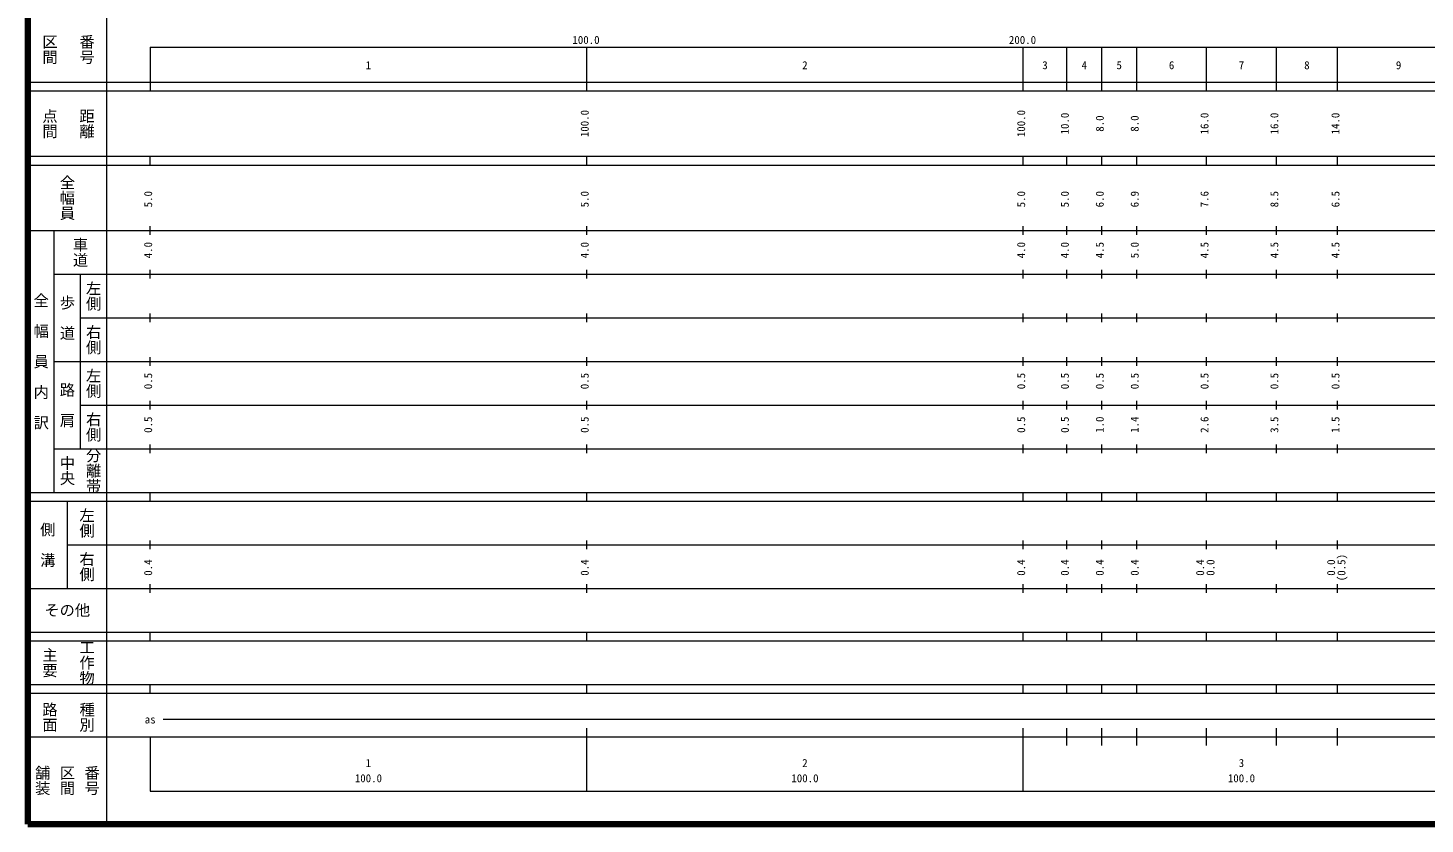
# Model space of a CAD drawing. Units: millimetres on the paper, enlarged 1000 times. Extents: x 40000 to 680000, y 20000 to 380000.
# Drawn here: x 40000 to 360064, y 20000 to 202409 of the extents above; entities that cross this region are included whole.
import ezdxf
from ezdxf.enums import TextEntityAlignment as Align

# ---------------------------------------------------------------- set-up
doc = ezdxf.new("R2010")
doc.units = ezdxf.units.MM
doc.header["$LTSCALE"] = 1000
doc.layers.add('M-TTL', color=2, linetype='Continuous', lineweight=140)
doc.layers.add('M-TTL-BAND', color=7, linetype='Continuous', lineweight=13)
doc.styles.add('@ＭＳ ゴシック', font='')
doc.styles.add('ＭＳ ゴシック', font='')
doc.styles.get('@ＭＳ ゴシック').set_extended_font_data('@MS Gothic')
doc.styles.get('ＭＳ ゴシック').set_extended_font_data('MS Gothic')

msp = doc.modelspace()

# ---------------------------------------------------------------- linework, layer by layer
at = {"layer": 'M-TTL'}
for p, q in [((40000, 380000), (40000, 20000)), ((40000, 20000), (680000, 20000))]:
    msp.add_line(p, q, dxfattribs=at)
at = {"layer": 'M-TTL-BAND'}
for p, q in [((58000, 370000), (58000, 20000)), ((68000, 198000), (579000, 198000)), ((68000, 198000), (68000, 188000)), ((168000, 188000), (168000, 198000)), ((268000, 188000), (268000, 198000)), ((278000, 188000), (278000, 198000)), ((286000, 188000), (286000, 198000)), ((294000, 188000), (294000, 198000)), ((310000, 188000), (310000, 198000)), ((326000, 188000), (326000, 198000)), ((340000, 188000), (340000, 198000)), ((40000, 190000), (579000, 190000)), ((40000, 188000), (579000, 188000)), ((40000, 173000), (579000, 173000)), ((68000, 171000), (68000, 173000)), ((168000, 171000), (168000, 173000)), ((268000, 171000), (268000, 173000)), ((278000, 171000), (278000, 173000)), ((286000, 171000), (286000, 173000)), ((294000, 171000), (294000, 173000)), ((310000, 171000), (310000, 173000)), ((326000, 171000), (326000, 173000)), ((340000, 171000), (340000, 173000)), ((40000, 171000), (579000, 171000)), ((68000, 155000), (68000, 157000)), ((168000, 155000), (168000, 157000)), ((268000, 155000), (268000, 157000)), ((278000, 155000), (278000, 157000)), ((286000, 155000), (286000, 157000)), ((294000, 155000), (294000, 157000)), ((310000, 155000), (310000, 157000)), ((326000, 155000), (326000, 157000)), ((340000, 155000), (340000, 157000)), ((40000, 156000), (579000, 156000)), ((46000, 96000), (46000, 156000)), ((46000, 146000), (579000, 146000)), ((52000, 146000), (52000, 106000)), ((68000, 145000), (68000, 147000)), ((168000, 145000), (168000, 147000)), ((268000, 145000), (268000, 147000)), ((278000, 145000), (278000, 147000)), ((286000, 145000), (286000, 147000)), ((294000, 145000), (294000, 147000)), ((310000, 145000), (310000, 147000)), ((326000, 145000), (326000, 147000)), ((340000, 145000), (340000, 147000)), ((52000, 136000), (579000, 136000)), ((68000, 135000), (68000, 137000)), ((168000, 135000), (168000, 137000)), ((268000, 135000), (268000, 137000)), ((278000, 135000), (278000, 137000)), ((286000, 135000), (286000, 137000)), ((294000, 135000), (294000, 137000)), ((310000, 135000), (310000, 137000)), ((326000, 135000), (326000, 137000)), ((340000, 135000), (340000, 137000)), ((46000, 126000), (579000, 126000)), ((68000, 125000), (68000, 127000)), ((168000, 125000), (168000, 127000)), ((268000, 125000), (268000, 127000)), ((278000, 125000), (278000, 127000)), ((286000, 125000), (286000, 127000)), ((294000, 125000), (294000, 127000)), ((310000, 125000), (310000, 127000)), ((326000, 125000), (326000, 127000)), ((340000, 125000), (340000, 127000)), ((52000, 116000), (579000, 116000)), ((68000, 115000), (68000, 117000)), ((168000, 115000), (168000, 117000)), ((268000, 115000), (268000, 117000)), ((278000, 115000), (278000, 117000)), ((286000, 115000), (286000, 117000)), ((294000, 115000), (294000, 117000)), ((310000, 115000), (310000, 117000)), ((326000, 115000), (326000, 117000)), ((340000, 115000), (340000, 117000)), ((46000, 106000), (579000, 106000)), ((68000, 105000), (68000, 107000)), ((168000, 105000), (168000, 107000)), ((268000, 105000), (268000, 107000)), ((278000, 105000), (278000, 107000)), ((286000, 105000), (286000, 107000)), ((294000, 105000), (294000, 107000)), ((310000, 105000), (310000, 107000)), ((326000, 105000), (326000, 107000)), ((340000, 105000), (340000, 107000)), ((40000, 96000), (579000, 96000)), ((40000, 94000), (579000, 94000)), ((49000, 94000), (49000, 74000)), ((68000, 94000), (68000, 96000)), ((168000, 94000), (168000, 96000)), ((268000, 94000), (268000, 96000)), ((278000, 94000), (278000, 96000)), ((286000, 94000), (286000, 96000)), ((294000, 94000), (294000, 96000)), ((310000, 94000), (310000, 96000)), ((326000, 94000), (326000, 96000)), ((340000, 94000), (340000, 96000)), ((49000, 84000), (579000, 84000)), ((68000, 83000), (68000, 85000)), ((168000, 83000), (168000, 85000)), ((268000, 83000), (268000, 85000)), ((278000, 83000), (278000, 85000)), ((286000, 83000), (286000, 85000)), ((294000, 83000), (294000, 85000)), ((310000, 83000), (310000, 85000)), ((326000, 83000), (326000, 85000)), ((340000, 83000), (340000, 85000)), ((40000, 74000), (579000, 74000)), ((68000, 73000), (68000, 75000)), ((168000, 73000), (168000, 75000)), ((268000, 73000), (268000, 75000)), ((278000, 73000), (278000, 75000)), ((286000, 73000), (286000, 75000)), ((294000, 73000), (294000, 75000)), ((310000, 73000), (310000, 75000)), ((326000, 73000), (326000, 75000)), ((340000, 73000), (340000, 75000)), ((40000, 64000), (579000, 64000)), ((40000, 62000), (579000, 62000)), ((68000, 62000), (68000, 64000)), ((168000, 62000), (168000, 64000)), ((268000, 62000), (268000, 64000)), ((278000, 62000), (278000, 64000)), ((286000, 62000), (286000, 64000)), ((294000, 62000), (294000, 64000)), ((310000, 62000), (310000, 64000)), ((326000, 62000), (326000, 64000)), ((340000, 62000), (340000, 64000)), ((40000, 52000), (579000, 52000)), ((68000, 50000), (68000, 52000)), ((168000, 50000), (168000, 52000)), ((268000, 50000), (268000, 52000)), ((278000, 50000), (278000, 52000)), ((286000, 50000), (286000, 52000)), ((294000, 50000), (294000, 52000)), ((310000, 50000), (310000, 52000)), ((326000, 50000), (326000, 52000)), ((340000, 50000), (340000, 52000)), ((40000, 50000), (579000, 50000)), ((71000, 44000), (561500, 44000)), ((168000, 27500), (168000, 42000)), ((268000, 27500), (268000, 42000)), ((278000, 38000), (278000, 42000)), ((286000, 38000), (286000, 42000)), ((294000, 38000), (294000, 42000)), ((310000, 38000), (310000, 42000)), ((326000, 38000), (326000, 42000)), ((340000, 38000), (340000, 42000)), ((40000, 40000), (579000, 40000)), ((68000, 40000), (68000, 27500)), ((68000, 27500), (579000, 27500))]:
    msp.add_line(p, q, dxfattribs=at)

# ---------------------------------------------------------------- texts
at = {"layer": 'M-TTL-BAND', "style": '@ＭＳ ゴシック'}
for s, p in [('区間', (45000, 197500)), ('番号', (53500, 197500)), ('点間', (45000, 180500)), ('距離', (53500, 180500)), ('全幅員', (49000, 163500)), ('車道', (52000, 151000)), ('左側', (55000, 141000)), ('全\u3000幅\u3000員\u3000内\u3000訳', (43000, 126000)), ('歩\u3000道', (49000, 136000)), ('右側', (55000, 131000)), ('左側', (55000, 121000)), ('路\u3000肩', (49000, 116000)), ('右側', (55000, 111000)), ('分離帯', (55000, 101000)), ('中央', (49000, 101000)), ('左側', (53500, 89000)), ('側\u3000溝', (44500, 84000)), ('右側', (53500, 79000)), ('工作物', (53500, 57000)), ('主要', (45000, 57000)), ('路面', (45000, 44500)), ('種別', (53500, 44500)), ('舗装', (43333, 30000)), ('区間', (49000, 30000)), ('番号', (54667, 30000))]:
    msp.add_text(s, height=2566, rotation=270, dxfattribs=at).set_placement(p, align=Align.MIDDLE_CENTER)
at = {"layer": 'M-TTL-BAND', "style": 'ＭＳ ゴシック'}
for s, p in [('100.0', (167844, 198195)), ('200.0', (267844, 198195)), ('1', (118000, 192405)), ('2', (218000, 192405)), ('3', (273000, 192405)), ('4', (282000, 192405)), ('5', (290000, 192405)), ('6', (302000, 192405)), ('7', (318000, 192405)), ('8', (333000, 192405)), ('9', (354000, 192405)), ('as', (68000, 42500)), ('1', (118000, 32523)), ('2', (218000, 32523)), ('3', (318000, 32523)), ('100.0', (118000, 29033)), ('100.0', (218000, 29033)), ('100.0', (318000, 29033))]:
    msp.add_text(s, height=1833, dxfattribs=at).set_placement(p, align=Align.BOTTOM_CENTER)
for s, p in [('100.0', (169000, 180500)), ('100.0', (269000, 180500)), ('10.0', (279000, 180500)), ('16.0', (311000, 180500)), ('16.0', (327000, 180500)), ('14.0', (341000, 180500)), ('8.0', (287000, 180500)), ('8.0', (295000, 180500)), ('5.0', (69000, 163174)), ('5.0', (169000, 163174)), ('5.0', (269000, 163174)), ('5.0', (279000, 163174)), ('6.0', (287000, 163174)), ('6.9', (295000, 163174)), ('7.6', (311000, 163174)), ('8.5', (327000, 163174)), ('6.5', (341000, 163174)), ('4.0', (69000, 151500)), ('4.0', (169000, 151500)), ('4.0', (269000, 151500)), ('4.0', (279000, 151500)), ('4.5', (287000, 151500)), ('5.0', (295000, 151500)), ('4.5', (311000, 151500)), ('4.5', (327000, 151500)), ('4.5', (341000, 151500)), ('0.5', (69000, 121500)), ('0.5', (169000, 121500)), ('0.5', (269000, 121500)), ('0.5', (279000, 121500)), ('0.5', (287000, 121500)), ('0.5', (295000, 121500)), ('0.5', (311000, 121500)), ('0.5', (327000, 121500)), ('0.5', (341000, 121500)), ('0.5', (69000, 111500)), ('0.5', (169000, 111500)), ('0.5', (269000, 111500)), ('0.5', (279000, 111500)), ('1.0', (287000, 111500)), ('1.4', (295000, 111500)), ('2.6', (311000, 111500)), ('3.5', (327000, 111500)), ('1.5', (341000, 111500)), ('0.4', (69000, 78764)), ('0.4', (169000, 78764)), ('0.4', (269000, 78764)), ('0.4', (279000, 78764)), ('0.4', (287000, 78764)), ('0.4', (295000, 78764)), ('0.4', (310000, 78764)), ('0.0', (312370, 78764)), ('0.0', (340000, 78764)), ('(0.5)', (342370, 78764))]:
    msp.add_text(s, height=1833, rotation=90, dxfattribs=at).set_placement(p, align=Align.BOTTOM_CENTER)
msp.add_text('その他', height=2566, dxfattribs=at).set_placement((49000, 69000), align=Align.MIDDLE_CENTER)

doc.saveas('drawing.dxf')
